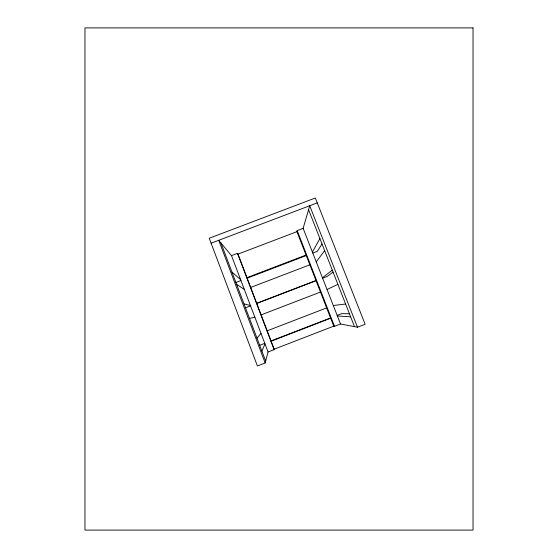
<?xml version="1.0" encoding="UTF-8"?>
<svg xmlns="http://www.w3.org/2000/svg" width="558" height="558" viewBox="0 0 558 558"><rect width="100%" height="100%" fill="white"/><g stroke="black" fill="none" stroke-linecap="round" stroke-linejoin="round"><path stroke-width="0.84" d="M265.148 362.965L268.063 352.014L274.124 349.671L274.18 349.182L238.015 254.106L237.485 253.346L231.493 255.627L218.722 240.296L265.148 362.965L257.412 365.964L209.229 238.245L315.333 197.985L365.127 324.254L357.469 327.218L340.519 323.996L334.5 326.325L333.775 326.144L274.18 349.182M333.775 326.144L296.94 231.661L297.177 230.614L303.127 228.348L309.718 205.742L357.469 327.218M261.897 351.115L264.994 343.93M312.382 252.028L319.908 238.573M322.022 243.951L317.335 251.337L312.787 253.074M316.24 261.89L324.644 250.626M257.001 338.19L261.005 333.398M322.461 277.807L332.282 270.079M333.07 272.088L327.169 276.447L322.615 278.198M327.03 289.49L337.897 284.378M267.198 330.824L326.66 307.897M259.693 345.297L264.771 343.337M271.042 340.917L330.573 317.927M337.151 315.389L341.726 313.624L349.447 313.791M271.153 341.21L330.685 318.22M256.715 303.266L315.988 280.521M245.499 307.8L250.549 305.861M256.792 303.461L316.065 280.709M261.137 314.886L320.487 292.057M246.964 277.64L306.056 255.048M235.901 282.467L240.944 280.541M247.166 278.163L306.258 255.571M250.695 287.447L309.857 264.799M211.098 243.19L317.265 202.875M238.015 254.106L296.94 231.661M249.496 318.367L254.866 317.237M333.293 305.526L345.611 304.012M337.381 315.974L350.64 316.818M244.034 303.936L250.403 305.463M236.599 284.301L244.32 289.428M231.995 272.13L240.547 279.481M308.567 209.689L354.504 326.653M303.127 228.348L340.519 323.996M297.177 230.614L334.5 326.325M237.485 253.346L274.124 349.671M231.493 255.627L268.063 352.014M220.954 242.974L265.657 361.047M473.031 27.9L84.969 27.9L84.969 530.1L473.031 530.1L473.031 27.9"/></g></svg>
